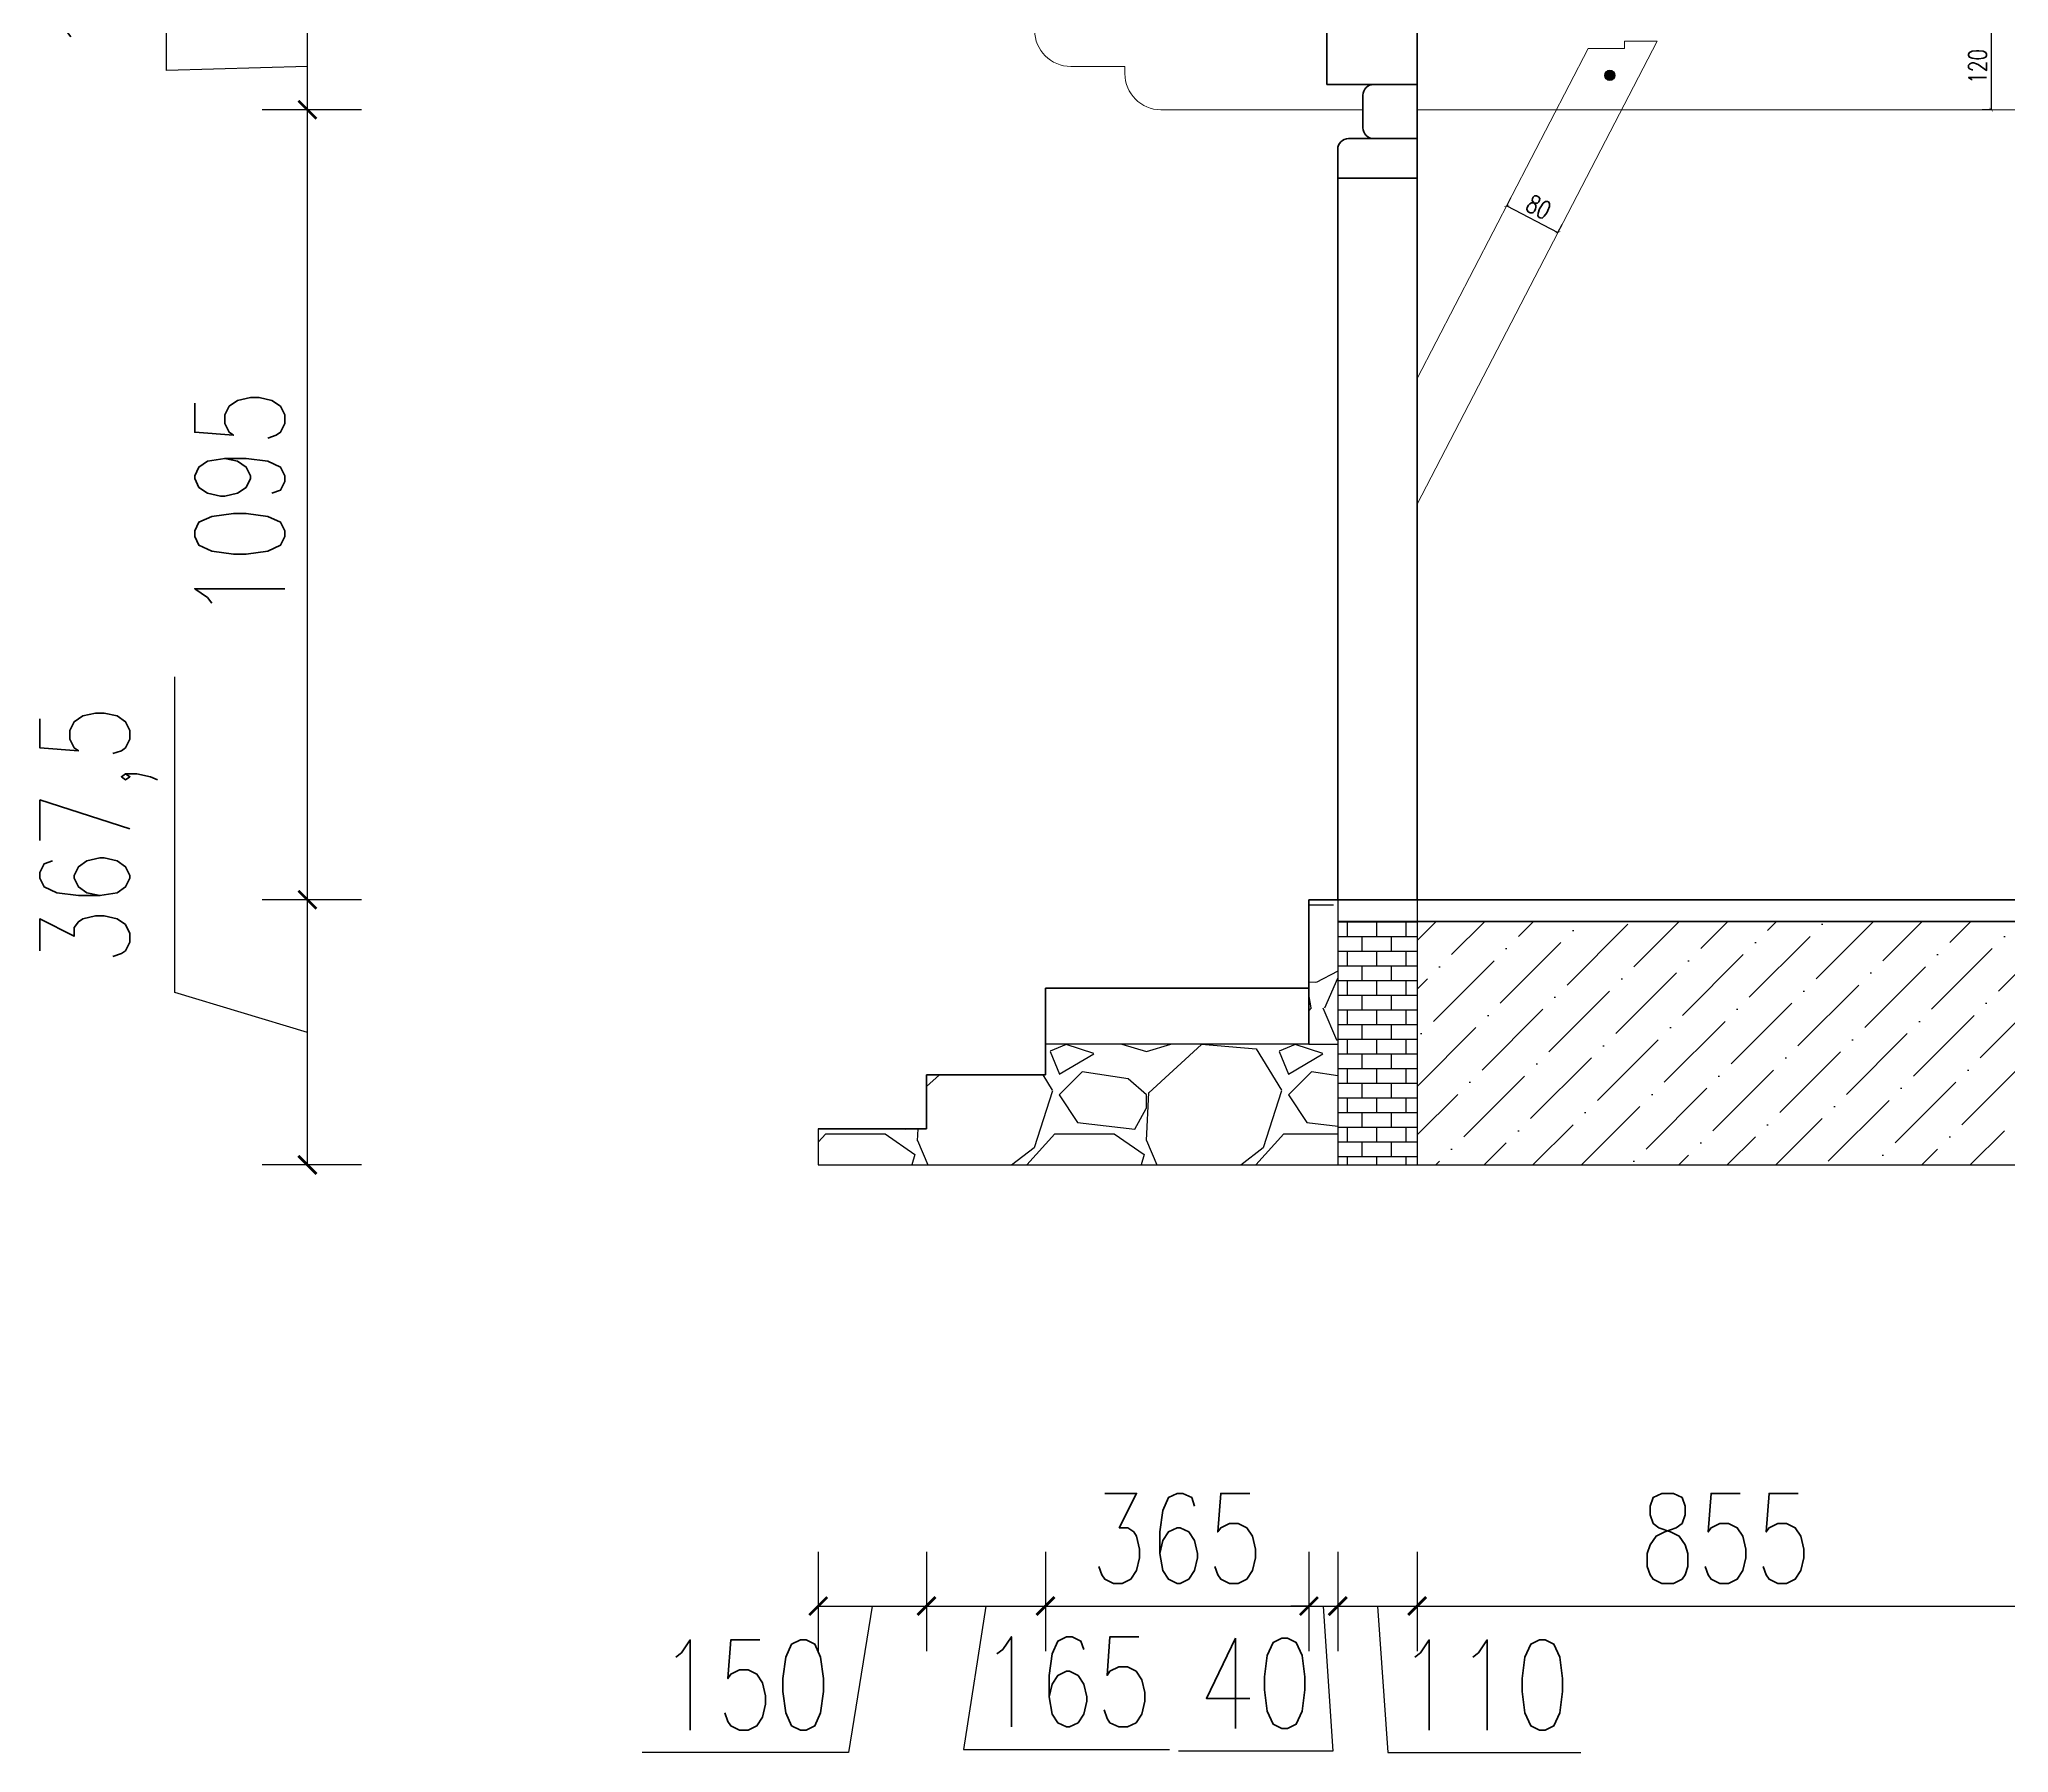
# Model space of a CAD drawing. Header units: millimetres. Extents: x -324080 to 120693, y -32448 to 53734.
# Drawn here: x -215783 to -213054, y -17590 to -15216 of the extents above; entities that cross this region are included whole.
import ezdxf

# ---------------------------------------------------------------- set-up
doc = ezdxf.new("R2010")
doc.units = ezdxf.units.MM
doc.layers.add('przekrój', color=6, linetype='Continuous', lineweight=50)
doc.layers.add('wymiary', color=253, linetype='Continuous', lineweight=5)
doc.styles.add('Opisowy', font='simplex.shx', dxfattribs={"width": 0.75, "height": 2.5})
doc.dimstyles.new('Opisowy', dxfattribs={"dimscale": 0, "dimtxt": 2.5, "dimasz": 0.5, "dimexe": 1.25, "dimexo": 0.625, "dimtad": 1, "dimdec": 1, "dimtxsty": 'Opisowy', "dimblk": 'ARCHTICK', "dimcen": 1, "dimadec": 0, "dimazin": 0, "dimtfac": 1, "dimtdec": 1, "dimtmove": 0, "dimatfit": 3, "dimfxl": 1.5, "dimfxlon": 1, "dimarcsym": 0})

# ---------------------------------------------------------------- blocks, each defined once
blk = doc.blocks.new('_ArchTick')
at = {"color": 0, "linetype": 'ByBlock', "const_width": 0.15}
blk.add_lwpolyline([(-0.5, -0.5), (0.5, 0.5)], dxfattribs=at)
blk = doc.blocks.new('*D1007')
at = {"layer": 'Defpoints', "color": 0, "transparency": 16777216}
for p in [(-213077.8, -15193.3), (-213077.8, -15313.3), (-213077.8, -15313.3)]:
    blk.add_point(p, dxfattribs=at)
at = {"layer": 'wymiary', "color": 0, "lineweight": -2, "transparency": 16777216}
for p, q in [((-213077.8, -15193.3), (-213090.3, -15193.3)), ((-213077.8, -15193.3), (-213077.8, -15313.3)), ((-213077.8, -15313.3), (-213090.3, -15313.3))]:
    blk.add_line(p, q, dxfattribs=at)
at = {"layer": 'wymiary', "color": 0, "lineweight": -2, "transparency": 16777216, "xscale": 5, "yscale": 5, "zscale": 5}
for p, rotation in [((-213077.8, -15193.3), 90), ((-213077.8, -15313.3), 270)]:
    blk.add_blockref('_ArchTick', p, dxfattribs=dict(at, rotation=rotation))
at = {"layer": 'wymiary', "color": 0, "lineweight": 9, "transparency": 16777216, "insert": (-213096.5, -15253.3), "char_height": 25, "attachment_point": 5, "rotation": 90, "style": 'Opisowy'}
blk.add_mtext('120', dxfattribs=at)
blk = doc.blocks.new('*D1008')
at = {"layer": 'Defpoints', "color": 0, "transparency": 16777216}
for p in [(-213749.1, -15446.4), (-213678.1, -15483.3), (-213678.1, -15483.3)]:
    blk.add_point(p, dxfattribs=at)
at = {"layer": 'wymiary', "color": 0, "lineweight": -2, "transparency": 16777216}
for p, q in [((-213749.1, -15446.4), (-213743.4, -15435.4)), ((-213749.1, -15446.4), (-213678.1, -15483.3)), ((-213678.1, -15483.3), (-213672.3, -15472.2))]:
    blk.add_line(p, q, dxfattribs=at)
at = {"layer": 'wymiary', "color": 0, "lineweight": -2, "transparency": 16777216, "xscale": 5, "yscale": 5, "zscale": 5}
for p, rotation in [((-213749.1, -15446.4), 152.5932701378808), ((-213678.1, -15483.3), 332.5932701378808)]:
    blk.add_blockref('_ArchTick', p, dxfattribs=dict(at, rotation=rotation))
at = {"layer": 'wymiary', "color": 0, "lineweight": 9, "transparency": 16777216, "insert": (-213705, -15448.2), "char_height": 25, "attachment_point": 5, "rotation": 332.5933, "style": 'Opisowy'}
blk.add_mtext('80', dxfattribs=at)
blk = doc.blocks.new('*D1564')
at = {"layer": 'Defpoints', "color": 0, "transparency": 16777216}
for p in [(-214553.3, -16725.8), (-214703.3, -16775.8), (-214553.3, -17387.1)]:
    blk.add_point(p, dxfattribs=at)
at = {"layer": 'wymiary', "color": 0, "lineweight": -2, "transparency": 16777216}
for p, q in [((-214703.3, -17312.1), (-214703.3, -17449.6)), ((-214553.3, -17312.1), (-214553.3, -17449.6)), ((-214703.3, -17387.1), (-214553.3, -17387.1)), ((-214628.3, -17387.1), (-214661.5, -17590.2)), ((-214661.5, -17590.2), (-214947.3, -17590.2))]:
    blk.add_line(p, q, dxfattribs=at)
at = {"layer": 'wymiary', "color": 0, "lineweight": -2, "transparency": 16777216, "xscale": 25, "yscale": 25, "zscale": 25, "rotation": 180}
blk.add_blockref('_ArchTick', (-214703.3, -17387.1), dxfattribs=at)
at = {"layer": 'wymiary', "color": 0, "lineweight": -2, "transparency": 16777216, "xscale": 25, "yscale": 25, "zscale": 25}
blk.add_blockref('_ArchTick', (-214553.3, -17387.1), dxfattribs=at)
at = {"layer": 'wymiary', "color": 0, "transparency": 16777216, "insert": (-214804.4, -17496.5), "char_height": 125, "attachment_point": 5, "style": 'Opisowy'}
blk.add_mtext('150', dxfattribs=at)
blk = doc.blocks.new('*D1565')
at = {"layer": 'Defpoints', "color": 0, "transparency": 16777216}
for p in [(-214388.3, -16650.8), (-214553.3, -16725.8), (-214388.3, -17387.1)]:
    blk.add_point(p, dxfattribs=at)
at = {"layer": 'wymiary', "color": 0, "lineweight": -2, "transparency": 16777216}
for p, q in [((-214553.3, -17312.1), (-214553.3, -17449.6)), ((-214388.3, -17312.1), (-214388.3, -17449.6)), ((-214553.3, -17387.1), (-214388.3, -17387.1)), ((-214470.8, -17387.1), (-214502.1, -17586)), ((-214502.1, -17586), (-214216.4, -17586))]:
    blk.add_line(p, q, dxfattribs=at)
at = {"layer": 'wymiary', "color": 0, "lineweight": -2, "transparency": 16777216, "xscale": 25, "yscale": 25, "zscale": 25, "rotation": 180}
blk.add_blockref('_ArchTick', (-214553.3, -17387.1), dxfattribs=at)
at = {"layer": 'wymiary', "color": 0, "lineweight": -2, "transparency": 16777216, "xscale": 25, "yscale": 25, "zscale": 25}
blk.add_blockref('_ArchTick', (-214388.3, -17387.1), dxfattribs=at)
at = {"layer": 'wymiary', "color": 0, "transparency": 16777216, "insert": (-214359.2, -17492.2), "char_height": 125, "attachment_point": 5, "style": 'Opisowy'}
blk.add_mtext('165', dxfattribs=at)
blk = doc.blocks.new('*D1566')
at = {"layer": 'Defpoints', "color": 0, "transparency": 16777216}
for p in [(-214023.3, -16530.8), (-214388.3, -16650.8), (-214023.3, -17387.1)]:
    blk.add_point(p, dxfattribs=at)
at = {"layer": 'wymiary', "color": 0, "lineweight": -2, "transparency": 16777216}
for p, q in [((-214388.3, -17312.1), (-214388.3, -17449.6)), ((-214023.3, -17312.1), (-214023.3, -17449.6)), ((-214388.3, -17387.1), (-214023.3, -17387.1))]:
    blk.add_line(p, q, dxfattribs=at)
at = {"layer": 'wymiary', "color": 0, "lineweight": -2, "transparency": 16777216, "xscale": 25, "yscale": 25, "zscale": 25, "rotation": 180}
blk.add_blockref('_ArchTick', (-214388.3, -17387.1), dxfattribs=at)
at = {"layer": 'wymiary', "color": 0, "lineweight": -2, "transparency": 16777216, "xscale": 25, "yscale": 25, "zscale": 25}
blk.add_blockref('_ArchTick', (-214023.3, -17387.1), dxfattribs=at)
at = {"layer": 'wymiary', "color": 0, "transparency": 16777216, "insert": (-214205.8, -17293.4), "char_height": 125, "attachment_point": 5, "style": 'Opisowy'}
blk.add_mtext('365', dxfattribs=at)
blk = doc.blocks.new('*D1567')
at = {"layer": 'Defpoints', "color": 0, "transparency": 16777216}
for p in [(-213983.3, -16408.3), (-214023.3, -16530.8), (-213983.3, -17387.1)]:
    blk.add_point(p, dxfattribs=at)
at = {"layer": 'wymiary', "color": 0, "lineweight": -2, "transparency": 16777216}
for p, q in [((-214023.3, -17312.1), (-214023.3, -17449.6)), ((-213983.3, -17312.1), (-213983.3, -17449.6)), ((-214023.3, -17387.1), (-214048.3, -17387.1)), ((-214023.3, -17387.1), (-213983.3, -17387.1)), ((-214023.3, -17387.1), (-213983.3, -17387.1)), ((-214003.3, -17387.1), (-213989.9, -17588)), ((-213983.3, -17387.1), (-213958.3, -17387.1)), ((-213989.9, -17588), (-214204.2, -17588))]:
    blk.add_line(p, q, dxfattribs=at)
at = {"layer": 'wymiary', "color": 0, "lineweight": -2, "transparency": 16777216, "xscale": 25, "yscale": 25, "zscale": 25}
blk.add_blockref('_ArchTick', (-214023.3, -17387.1), dxfattribs=at)
at = {"layer": 'wymiary', "color": 0, "lineweight": -2, "transparency": 16777216, "xscale": 25, "yscale": 25, "zscale": 25, "rotation": 180}
blk.add_blockref('_ArchTick', (-213983.3, -17387.1), dxfattribs=at)
at = {"layer": 'wymiary', "color": 0, "transparency": 16777216, "insert": (-214097, -17494.3), "char_height": 125, "attachment_point": 5, "style": 'Opisowy'}
blk.add_mtext('40', dxfattribs=at)
blk = doc.blocks.new('*D1568')
at = {"layer": 'Defpoints', "color": 0, "transparency": 16777216}
for p in [(-213983.3, -16408.3), (-213873.3, -16438.3), (-213873.3, -17387.1)]:
    blk.add_point(p, dxfattribs=at)
at = {"layer": 'wymiary', "color": 0, "lineweight": -2, "transparency": 16777216}
for p, q in [((-213983.3, -17312.1), (-213983.3, -17449.6)), ((-213873.3, -17312.1), (-213873.3, -17449.6)), ((-213983.3, -17387.1), (-213873.3, -17387.1)), ((-213928.3, -17387.1), (-213914, -17590.2)), ((-213914, -17590.2), (-213646.2, -17590.2))]:
    blk.add_line(p, q, dxfattribs=at)
at = {"layer": 'wymiary', "color": 0, "lineweight": -2, "transparency": 16777216, "xscale": 25, "yscale": 25, "zscale": 25, "rotation": 180}
blk.add_blockref('_ArchTick', (-213983.3, -17387.1), dxfattribs=at)
at = {"layer": 'wymiary', "color": 0, "lineweight": -2, "transparency": 16777216, "xscale": 25, "yscale": 25, "zscale": 25}
blk.add_blockref('_ArchTick', (-213873.3, -17387.1), dxfattribs=at)
at = {"layer": 'wymiary', "color": 0, "transparency": 16777216, "insert": (-213780.1, -17496.5), "char_height": 125, "attachment_point": 5, "style": 'Opisowy'}
blk.add_mtext('110', dxfattribs=at)
blk = doc.blocks.new('*D1569')
at = {"layer": 'Defpoints', "color": 0, "transparency": 16777216}
for p in [(-213018.3, -16408.3), (-213873.3, -16438.3), (-213018.3, -17387.1)]:
    blk.add_point(p, dxfattribs=at)
at = {"layer": 'wymiary', "color": 0, "lineweight": -2, "transparency": 16777216}
for p, q in [((-213873.3, -17312.1), (-213873.3, -17449.6)), ((-213018.3, -17312.1), (-213018.3, -17449.6)), ((-213873.3, -17387.1), (-213018.3, -17387.1))]:
    blk.add_line(p, q, dxfattribs=at)
at = {"layer": 'wymiary', "color": 0, "lineweight": -2, "transparency": 16777216, "xscale": 25, "yscale": 25, "zscale": 25, "rotation": 180}
blk.add_blockref('_ArchTick', (-213873.3, -17387.1), dxfattribs=at)
at = {"layer": 'wymiary', "color": 0, "lineweight": -2, "transparency": 16777216, "xscale": 25, "yscale": 25, "zscale": 25}
blk.add_blockref('_ArchTick', (-213018.3, -17387.1), dxfattribs=at)
at = {"layer": 'wymiary', "color": 0, "transparency": 16777216, "insert": (-213445.8, -17293.4), "char_height": 125, "attachment_point": 5, "style": 'Opisowy'}
blk.add_mtext('855', dxfattribs=at)
blk = doc.blocks.new('*D1582')
at = {"layer": 'Defpoints', "color": 0, "transparency": 16777216}
for p in [(-215411.2, -16408.3), (-213573.3, -16408.3), (-214253.3, -16775.8)]:
    blk.add_point(p, dxfattribs=at)
at = {"layer": 'wymiary', "color": 0, "lineweight": -2, "transparency": 16777216}
for p, q in [((-215594.9, -16537), (-215594.9, -16099.5)), ((-215336.2, -16408.3), (-215473.7, -16408.3)), ((-215411.2, -16775.8), (-215411.2, -16408.3)), ((-215411.2, -16592.1), (-215594.9, -16537)), ((-215336.2, -16775.8), (-215473.7, -16775.8))]:
    blk.add_line(p, q, dxfattribs=at)
at = {"layer": 'wymiary', "color": 0, "lineweight": -2, "transparency": 16777216, "xscale": 25, "yscale": 25, "zscale": 25}
for p, rotation in [((-215411.2, -16408.3), 90), ((-215411.2, -16775.8), 270)]:
    blk.add_blockref('_ArchTick', p, dxfattribs=dict(at, rotation=rotation))
at = {"layer": 'wymiary', "color": 0, "transparency": 16777216, "insert": (-215700.6, -16318.2), "char_height": 125, "attachment_point": 5, "rotation": 90, "style": 'Opisowy'}
blk.add_mtext('367,5', dxfattribs=at)
blk = doc.blocks.new('*D1583')
at = {"layer": 'Defpoints', "color": 0, "transparency": 16777216}
for p in [(-215411.2, -15313.3), (-213778.3, -15313.3), (-213573.3, -16408.3)]:
    blk.add_point(p, dxfattribs=at)
at = {"layer": 'wymiary', "color": 0, "lineweight": -2, "transparency": 16777216}
for p, q in [((-215336.2, -15313.3), (-215473.7, -15313.3)), ((-215411.2, -16408.3), (-215411.2, -15313.3)), ((-215336.2, -16408.3), (-215473.7, -16408.3))]:
    blk.add_line(p, q, dxfattribs=at)
at = {"layer": 'wymiary', "color": 0, "lineweight": -2, "transparency": 16777216, "xscale": 25, "yscale": 25, "zscale": 25}
for p, rotation in [((-215411.2, -15313.3), 90), ((-215411.2, -16408.3), 270)]:
    blk.add_blockref('_ArchTick', p, dxfattribs=dict(at, rotation=rotation))
at = {"layer": 'wymiary', "color": 0, "transparency": 16777216, "insert": (-215504.9, -15860.8), "char_height": 125, "attachment_point": 5, "rotation": 90, "style": 'Opisowy'}
blk.add_mtext('1095', dxfattribs=at)
blk = doc.blocks.new('*D1584')
at = {"layer": 'Defpoints', "color": 0, "transparency": 16777216}
for p in [(-215411.2, -15193.3), (-213828.3, -15193.3), (-213778.3, -15313.3)]:
    blk.add_point(p, dxfattribs=at)
at = {"layer": 'wymiary', "color": 0, "lineweight": -2, "transparency": 16777216}
for p, q in [((-215606.5, -15258.8), (-215606.5, -14973.1)), ((-215336.2, -15193.3), (-215473.7, -15193.3)), ((-215411.2, -15313.3), (-215411.2, -15193.3)), ((-215411.2, -15253.3), (-215606.5, -15258.8)), ((-215336.2, -15313.3), (-215473.7, -15313.3))]:
    blk.add_line(p, q, dxfattribs=at)
at = {"layer": 'wymiary', "color": 0, "lineweight": -2, "transparency": 16777216, "xscale": 25, "yscale": 25, "zscale": 25}
for p, rotation in [((-215411.2, -15193.3), 90), ((-215411.2, -15313.3), 270)]:
    blk.add_blockref('_ArchTick', p, dxfattribs=dict(at, rotation=rotation))
at = {"layer": 'wymiary', "color": 0, "transparency": 16777216, "insert": (-215700.2, -15116), "char_height": 125, "attachment_point": 5, "rotation": 90, "style": 'Opisowy'}
blk.add_mtext('120', dxfattribs=at)

msp = doc.modelspace()

# ---------------------------------------------------------------- hatches: boundary and pattern name
h = msp.add_hatch(color=256)
h.dxf.hatch_style = 1
h.paths.add_polyline_path([(-213606.26, -15272.77, 1), (-213606.26, -15258.62, 1)])
at = {"transparency": 33554687}
h = msp.add_hatch(dxfattribs=at)
h.set_pattern_fill('GRAVEL', color=256, scale=12.5)
h.set_pattern_definition([(228.01279, (-195924.465, -20370.104), (-2540, -2857.5), [42.715, -4228.8105]), (184.96974, (-195953.04, -20401.854), (3809.999998, 317.500018), [73.3006, -7256.756]), (132.51045, (-196026.065, -20408.204), (3175.000001, -3492.499999), [51.685, -5116.8403]), (267.27369, (-196149.89, -20487.579), (317.500001, 6350), [66.7506, -6608.3047]), (292.83365, (-196153.065, -20554.254), (-1587.5, 3810), [65.4542, -6479.976]), (357.27369, (-196127.665, -20614.579), (-6350, 317.500001), [66.7506, -6608.3047]), (37.69424, (-196060.99, -20617.754), (-4127.5, -3175), [88.2742, -8739.1394]), (72.25533, (-195991.14, -20563.779), (2222.5000006, 6985), [83.34, -8250.657]), (121.42957, (-195965.74, -20484.404), (-2540, 4127.5), [66.9766, -6630.6932]), (175.23636, (-196000.665, -20427.254), (3492.5, -317.5), [76.464, -3746.742]), (222.39744, (-196076.865, -20420.904), (-3810, -3492.5), [98.8847, -9789.5966]), (138.81407, (-195835.565, -20490.754), (-2222.5, 1905), [33.7506, -3341.3207]), (171.46923, (-195860.965, -20468.529), (4127.5, -634.999999), [64.2102, -6356.83]), (225, (-195924.47, -20459), (-4e-14, -317.5), [44.901, -404.1116]), (203.1986, (-195946.69, -20420.904), (1587.5, 635), [24.18, -2393.828]), (291.8014, (-195968.915, -20430.43), (-317.5, 952.5), [34.1957, -1675.594]), (30.96376, (-195956.215, -20462.18), (952.5, 635), [55.54, -1795.7873]), (161.56505, (-195908.59, -20433.6), (635, -317.5), [40.161, -963.8623]), (16.38954, (-196153.065, -20430.429), (3175, 952.5), [56.261, -5569.8533]), (70.34618, (-196099.09, -20414.554), (-1270, -3492.5), [47.2, -4672.777]), (293.1986, (-195908.59, -20370.104), (-635, 1587.5), [48.36, -2369.648]), (343.61046, (-195889.54, -20414.554), (-3175, 952.5), [56.261, -5569.8533]), (339.44395, (-196153.065, -20627.28), (-1587.5, 635), [54.2544, -2658.467]), (294.77514, (-196102.265, -20646.33), (-1587.500002, 3492.5), [45.459, -4500.449]), (66.8014, (-195905.415, -20687.604), (635, 1587.5), [48.36, -2369.648]), (17.35402, (-195886.365, -20643.154), (-4127.5, -1270), [53.223, -5269.047]), (69.44395, (-196060.99, -20687.604), (-635, -1587.5), [27.127, -2685.594]), (101.30993, (-195924.465, -20687.604), (-317.5, 1270), [16.1893, -1602.7494]), (165.96376, (-195927.64, -20671.73), (952.5, -317.5), [65.454, -1243.632]), (186.00901, (-195991.14, -20655.854), (3175, 317.5), [60.6584, -6005.1706]), (303.69007, (-195956.215, -20490.75), (-317.5, 635), [45.7905, -1098.972]), (353.15723, (-195930.815, -20528.854), (5397.5, -635), [79.9446, -7914.501]), (60.9454, (-195851.44, -20538.38), (-1270, -2222.5), [32.6885, -3236.174]), (90, (-195835.57, -20509.8), (-317.5, 317.5), [19.05, -298.45]), (120.25644, (-195997.49, -20646.33), (1270, -2222.5), [44.1084, -4366.7426]), (48.01279, (-196019.715, -20608.23), (2540, 2857.5), [85.4304, -4186.0953]), (0, (-195962.57, -20544.73), (317.5, 317.5), [82.55, -234.95]), (325.30485, (-195880.015, -20544.729), (3175.000001, -2222.499998), [50.201, -4969.9146]), (254.0546, (-195838.74, -20573.304), (-317.5, -1270), [46.2286, -2265.2063]), (207.645975, (-195851.44, -20617.754), (-6032.5, -3175), [75.268, -7451.558]), (175.42608, (-195918.115, -20652.679), (-4127.5, 317.5), [79.6287, -7883.2308])])
h.paths.add_polyline_path([(-213983.33, -16775.85), (-213983.33, -16416.35), (-214023.33, -16408.35), (-214023.33, -16608.35), (-214388.33, -16608.35), (-214388.33, -16650.85), (-214553.33, -16650.85), (-214553.33, -16725.85), (-214703.33, -16725.85), (-214703.33, -16775.85)])
h = msp.add_hatch(dxfattribs=at)
h.set_pattern_fill('AR-B816', color=256, scale=0.1)
h.paths.add_polyline_path([(-213873.33, -16438.35), (-213983.33, -16438.35), (-213983.33, -16775.85), (-213873.33, -16775.85)])
h = msp.add_hatch(dxfattribs=at)
h.set_pattern_fill('ANSI36', color=256, scale=15)
h.paths.add_polyline_path([(-209774.04, -16488.35), (-209811.54, -16488.35), (-209811.54, -16438.35), (-213873.33, -16438.35), (-213873.33, -16592.1), (-213873.33, -16775.85), (-209774.04, -16775.85)])

# ---------------------------------------------------------------- linework, layer by layer
at = {"lineweight": 20}
for p, q in [((-213540.72, -15218.35), (-213873.33, -15859.82)), ((-213585.78, -15218.35), (-213585.78, -15228.35)), ((-213540.72, -15218.35), (-213585.78, -15218.35)), ((-214353.33, -15253.35), (-214278.33, -15253.35)), ((-214278.33, -15253.35), (-214278.33, -15263.35)), ((-213636.02, -15228.35), (-213873.33, -15686.03)), ((-213585.78, -15228.35), (-213636.02, -15228.35)), ((-214228.33, -15313.35), (-213948.33, -15313.35)), ((-213873.33, -15313.35), (-209412.03, -15313.35))]:
    msp.add_line(p, q, dxfattribs=at)
for p, q in [((-213983.33, -16408.35), (-213983.33, -16775.85)), ((-213873.33, -16408.35), (-213873.33, -16438.35)), ((-213873.33, -16438.35), (-213873.33, -16775.85)), ((-214023.33, -16608.35), (-214388.33, -16608.35)), ((-214023.33, -16608.35), (-213983.33, -16608.35)), ((-214703.33, -16725.85), (-214703.33, -16775.85)), ((-214703.33, -16775.85), (-209262.03, -16775.85))]:
    msp.add_line(p, q)
msp.add_circle((-213606.26, -15265.69), 7.07)
for centre in [(-214353.33, -15203.35), (-214228.33, -15263.35)]:
    msp.add_arc(centre, 50, 180, 270, dxfattribs=at)
at = {"layer": 'przekrój'}
for p, q in [((-213998.33, -15193.35), (-213998.33, -15278.35)), ((-213873.33, -16408.35), (-213873.33, -15193.35)), ((-213998.33, -15278.35), (-213933.33, -15278.35)), ((-213933.33, -15278.35), (-213873.33, -15278.35)), ((-213948.33, -15338.35), (-213948.33, -15293.35)), ((-213933.33, -15353.35), (-213968.33, -15353.35)), ((-213933.33, -15353.35), (-213873.33, -15353.35)), ((-213983.33, -16408.35), (-213983.33, -15368.35)), ((-213873.33, -15408.35), (-213983.33, -15408.35)), ((-213873.33, -16408.35), (-214023.33, -16408.35)), ((-214023.33, -16408.35), (-214023.33, -16608.35)), ((-213873.33, -16408.35), (-209712.03, -16408.35)), ((-209712.03, -16438.35), (-213983.33, -16438.35)), ((-214023.33, -16530.85), (-214388.33, -16530.85)), ((-214388.33, -16530.85), (-214388.33, -16650.85)), ((-214388.33, -16650.85), (-214553.33, -16650.85)), ((-214553.33, -16650.85), (-214553.33, -16725.85)), ((-214553.33, -16725.85), (-214703.33, -16725.85))]:
    msp.add_line(p, q, dxfattribs=at)
for centre, start, end in [((-213933.33, -15293.35), 90, 180), ((-213968.33, -15368.35), 90, 180), ((-213933.33, -15338.35), 180, 270)]:
    msp.add_arc(centre, 15, start, end, dxfattribs=at)

# ---------------------------------------------------------------- dimensions: what is measured, and where the dimension line sits
at = {"layer": 'wymiary'}
dim = msp.add_linear_dim(base=(-215411.17, -15193.35), p1=(-213778.33, -15313.35), p2=(-213828.33, -15193.35), angle=90, dimstyle='Opisowy', dxfattribs=at)
dim.commit()
dim.dimension.update_dxf_attribs({"geometry": '*D1584', "text_midpoint": (-215606.48, -15227.57), "dimtype": 160})
at = {"layer": 'wymiary', "lineweight": 9}
for p1, p2, picture, middle in [((-213077.76, -15193.35), (-213077.76, -15313.35), '*D1007', (-213096.51, -15253.35)), ((-213749.11, -15446.45), (-213678.09, -15483.27), '*D1008', (-213704.96, -15448.22))]:
    dim = msp.add_aligned_dim(p1=p1, p2=p2, distance=0, dimstyle='Opisowy', dxfattribs=at)
    dim.commit()
    dim.dimension.update_dxf_attribs({"geometry": picture, "text_midpoint": middle})
at = {"layer": 'wymiary'}
for base, p1, p2, picture, middle in [((-215411.17, -15313.35), (-213573.33, -16408.35), (-213778.33, -15313.35), '*D1583', (-215504.92, -15860.85)), ((-215411.17, -16408.35), (-214253.33, -16775.85), (-213573.33, -16408.35), '*D1582', (-215700.6, -16505.71))]:
    dim = msp.add_linear_dim(base=base, p1=p1, p2=p2, angle=90, dimstyle='Opisowy', dxfattribs=at)
    dim.commit()
    dim.dimension.update_dxf_attribs({"geometry": picture, "text_midpoint": middle})
for base, p1, p2, picture, middle in [((-213983.33, -17387.11), (-214023.33, -16530.85), (-213983.33, -16408.35), '*D1567', (-214021.16, -17588.05)), ((-213873.33, -17387.11), (-213983.33, -16408.35), (-213873.33, -16438.35), '*D1568', (-213882.78, -17590.24)), ((-214388.33, -17387.11), (-214553.33, -16725.85), (-214388.33, -16650.85), '*D1565', (-214470.83, -17585.97)), ((-214553.33, -17387.11), (-214703.33, -16775.85), (-214553.33, -16725.85), '*D1564', (-214692.79, -17590.24))]:
    dim = msp.add_linear_dim(base=base, p1=p1, p2=p2, dimstyle='Opisowy', dxfattribs=at)
    dim.commit()
    dim.dimension.update_dxf_attribs({"geometry": picture, "text_midpoint": middle, "dimtype": 160})
for base, p1, p2, picture, middle in [((-213018.33, -17387.11), (-213873.33, -16438.35), (-213018.33, -16408.35), '*D1569', (-213445.83, -17293.36)), ((-214023.33, -17387.11), (-214388.33, -16650.85), (-214023.33, -16530.85), '*D1566', (-214205.83, -17293.36))]:
    dim = msp.add_linear_dim(base=base, p1=p1, p2=p2, dimstyle='Opisowy', dxfattribs=at)
    dim.commit()
    dim.dimension.update_dxf_attribs({"geometry": picture, "text_midpoint": middle})

doc.saveas('drawing.dxf')
